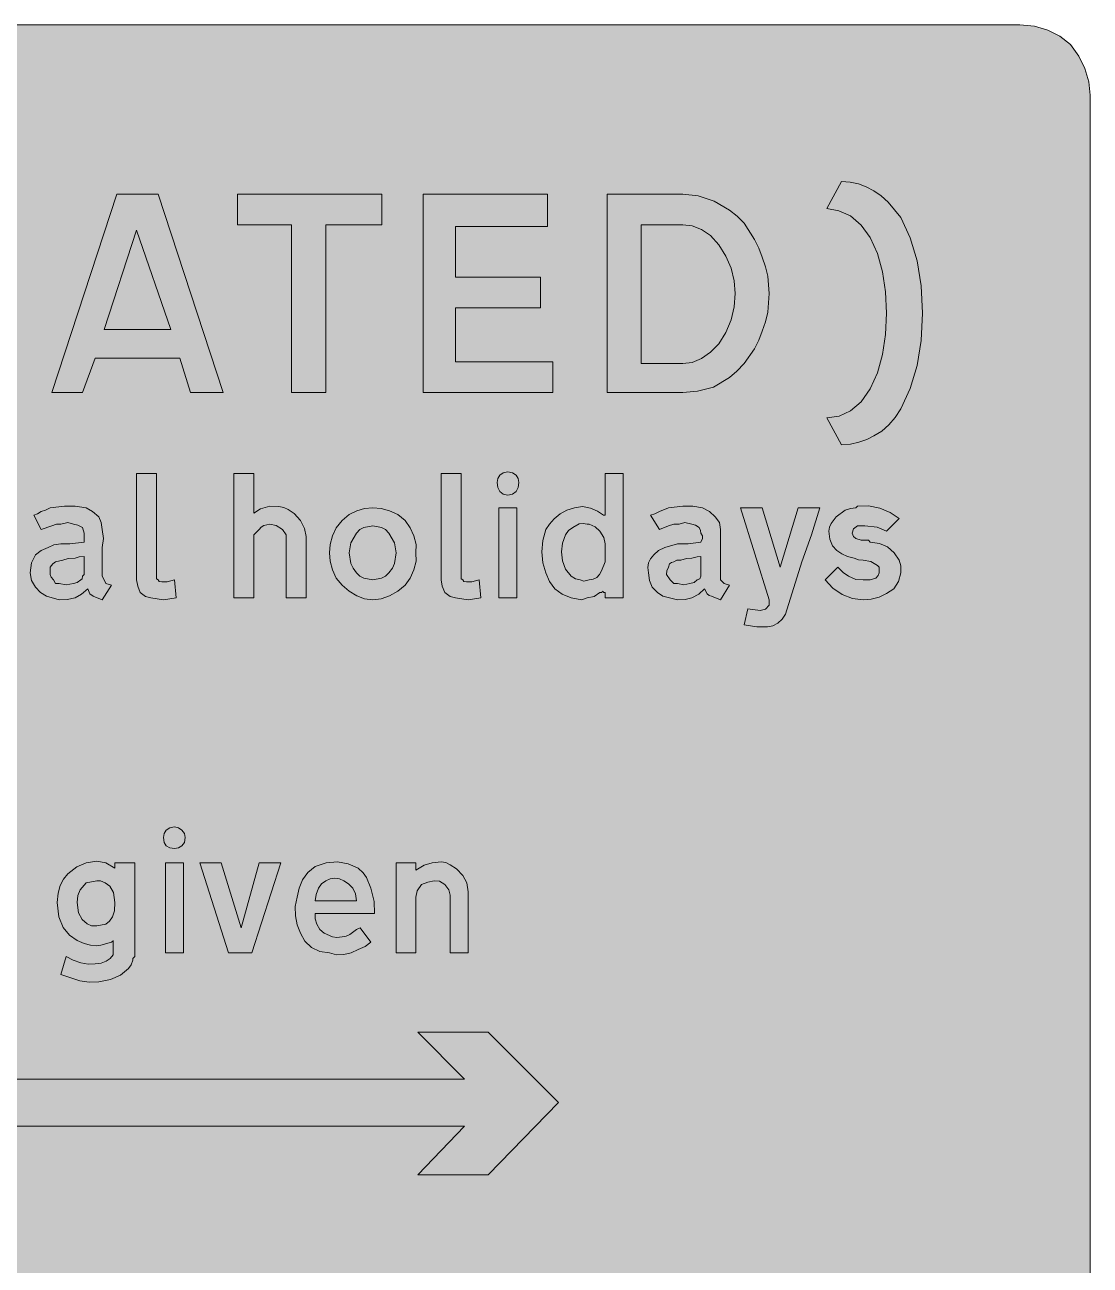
# Model space of a CAD drawing. Header units: metres. Extents: x 10 to 559, y 12 to 260.
# Drawn here: x 453.1 to 559.4, y 136.2 to 260.1 of the extents above; entities that cross this region are included whole.
import ezdxf

# ---------------------------------------------------------------- set-up
doc = ezdxf.new("R2010")
doc.units = ezdxf.units.M
doc.layers.add('FILL_BLUE_0000FF', color=7, linetype='Continuous', true_color=0x0000ff)
doc.layers.add('FILL_WHITE_FFFFFF', color=7, linetype='Continuous', true_color=0xffffff)

msp = doc.modelspace()

# ---------------------------------------------------------------- hatches: boundary and pattern name
at = {"layer": 'FILL_BLUE_0000FF', "true_color": 0x0000ff}
h = msp.add_hatch(color=7, dxfattribs=at)
h.dxf.hatch_style = 1
h.paths.add_polyline_path([(553.87, 259.97), (555.21, 259.58), (556.42, 258.96), (557.46, 258.12), (558.3, 256.98), (558.92, 255.74), (559.31, 254.42), (559.44, 253.08), (559.44, 19.26), (559.4, 17.91), (559.08, 16.56), (558.41, 15.32), (557.46, 14.22), (556.32, 13.28), (555.08, 12.6), (553.76, 12.2), (552.42, 12.06), (17.46, 12.06), (16.12, 12.19), (14.81, 12.6), (13.56, 13.28), (12.42, 14.22), (11.48, 15.36), (10.8, 16.61), (10.4, 17.92), (10.26, 19.26), (10.26, 253.08), (10.4, 254.34), (10.8, 255.6), (11.48, 256.93), (12.42, 258.12), (13.52, 259.04), (14.12, 259.36), (14.76, 259.56), (16.11, 259.97), (17.46, 260.1), (552.42, 260.1), (553.87, 259.97)])
at = {"layer": 'FILL_WHITE_FFFFFF', "true_color": 0xffffff}
h = msp.add_hatch(color=7, dxfattribs=at)
h.dxf.hatch_style = 1
h.paths.add_polyline_path([(539, 233.42), (538.69, 235.42), (538.19, 237.25), (537.48, 238.86), (536.56, 240.08), (535.5, 241.02), (534.33, 241.52), (533.16, 241.74), (534.6, 244.44), (535.46, 244.38), (536.29, 244.21), (537.08, 243.92), (537.84, 243.52), (538.57, 243.01), (539.26, 242.39), (540.54, 240.84), (541.48, 238.82), (542.16, 236.54), (542.56, 234.03), (542.7, 231.3), (542.56, 228.57), (542.16, 226.06), (541.48, 223.78), (540.54, 221.76), (539.97, 220.88), (539.32, 220.14), (538.62, 219.53), (537.84, 219.06), (537.13, 218.69), (536.35, 218.41), (535.51, 218.22), (534.6, 218.16), (533.16, 220.86), (534.37, 221.03), (535.52, 221.56), (536.58, 222.45), (537.48, 223.74), (538.19, 225.35), (538.69, 227.18), (539, 229.18), (539.1, 231.3), (539, 233.42)])
h = msp.add_hatch(color=7, dxfattribs=at)
h.dxf.hatch_style = 1
h.paths.add_polyline_path([(472.86, 223.38), (469.62, 223.38), (468.54, 226.8), (460.08, 226.8), (458.82, 223.38), (455.76, 223.38), (462.24, 243.18), (466.38, 243.18), (472.86, 223.38)])
h.paths.add_polyline_path([(460.98, 229.68), (467.64, 229.68), (464.22, 239.58), (460.98, 229.68)], flags=16)
h = msp.add_hatch(color=7, dxfattribs=at)
h.dxf.hatch_style = 1
h.paths.add_polyline_path([(488.7, 240.12), (483.12, 240.12), (483.12, 223.38), (479.7, 223.38), (479.7, 240.12), (474.3, 240.12), (474.3, 243.18), (488.7, 243.18), (488.7, 240.12)])
h = msp.add_hatch(color=7, dxfattribs=at)
h.dxf.hatch_style = 1
h.paths.add_polyline_path([(492.84, 243.18), (505.26, 243.18), (505.26, 239.94), (496.08, 239.94), (496.08, 234.9), (504.54, 234.9), (504.54, 231.84), (496.08, 231.84), (496.08, 226.44), (505.8, 226.44), (505.8, 223.38), (492.84, 223.38), (492.84, 243.18)])
h = msp.add_hatch(color=7, dxfattribs=at)
h.dxf.hatch_style = 1
h.paths.add_polyline_path([(521.89, 242.48), (523.44, 241.59), (524.18, 240.99), (524.88, 240.3), (525.92, 238.66), (526.35, 237.79), (526.68, 236.88), (527.02, 235.94), (527.24, 235.01), (527.4, 233.28), (527.24, 231.39), (527.02, 230.45), (526.68, 229.5), (526.35, 228.59), (525.92, 227.75), (524.88, 226.26), (524.17, 225.51), (523.42, 224.89), (521.82, 223.92), (520.22, 223.52), (518.76, 223.38), (511.2, 223.38), (511.2, 243.18), (518.76, 243.18), (520.3, 243.01), (521.89, 242.48)])
h.paths.add_polyline_path([(514.62, 226.26), (518.76, 226.26), (519.7, 226.39), (520.63, 226.78), (521.52, 227.4), (522.36, 228.24), (523.07, 229.38), (523.58, 230.63), (523.88, 231.94), (523.98, 233.28), (523.88, 234.52), (523.58, 235.78), (523.07, 237), (522.36, 238.14), (521.52, 239.06), (520.63, 239.67), (519.7, 240.01), (518.76, 240.12), (514.62, 240.12), (514.62, 226.26)], flags=16)
h = msp.add_hatch(color=7, dxfattribs=at)
h.dxf.hatch_style = 1
h.paths.add_polyline_path([(464.22, 215.28), (466.2, 215.28), (466.2, 205.02), (466.22, 204.77), (466.38, 204.66), (466.49, 204.5), (466.74, 204.48), (467.28, 204.48), (468, 204.66), (468.18, 202.86), (466.92, 202.68), (465.66, 202.86), (465.12, 203), (464.58, 203.4), (464.33, 204.03), (464.22, 204.66), (464.22, 215.28)])
h = msp.add_hatch(color=7, dxfattribs=at)
h.dxf.hatch_style = 1
h.paths.add_polyline_path([(479.16, 209.16), (478.8, 209.7), (478.17, 210.11), (477.54, 210.24), (476.93, 210.11), (476.65, 209.94), (476.46, 209.7), (475.92, 209.16), (475.92, 208.44), (475.92, 202.86), (473.94, 202.86), (473.94, 215.28), (475.92, 215.28), (475.92, 211.32), (476.59, 211.75), (477.54, 212.04), (478.44, 212), (478.91, 211.89), (479.34, 211.68), (479.97, 211.28), (480.6, 210.6), (481, 209.79), (481.14, 208.98), (481.14, 202.86), (479.16, 202.86), (479.16, 208.44), (479.16, 209.16)])
h = msp.add_hatch(color=7, dxfattribs=at)
h.dxf.hatch_style = 1
h.paths.add_polyline_path([(494.64, 215.28), (496.62, 215.28), (496.62, 205.02), (496.64, 204.77), (496.8, 204.66), (496.91, 204.5), (497.16, 204.48), (497.7, 204.48), (498.42, 204.66), (498.6, 202.86), (497.34, 202.68), (496.08, 202.86), (495.54, 203), (495, 203.4), (494.75, 204.03), (494.64, 204.66), (494.64, 215.28)])
h = msp.add_hatch(color=7, dxfattribs=at)
h.dxf.hatch_style = 1
h.paths.add_polyline_path([(502.31, 213.88), (502.11, 213.48), (501.77, 213.22), (501.3, 213.12), (500.83, 213.22), (500.49, 213.48), (500.29, 213.88), (500.22, 214.38), (500.29, 214.78), (500.49, 215.12), (500.83, 215.37), (501.3, 215.46), (501.77, 215.37), (502.11, 215.12), (502.31, 214.78), (502.38, 214.38), (502.31, 213.88)])
h = msp.add_hatch(color=7, dxfattribs=at)
h.dxf.hatch_style = 1
h.paths.add_polyline_path([(509.22, 202.86), (508.68, 202.68), (507.6, 202.86), (506.73, 203.23), (506, 203.78), (505.45, 204.51), (505.08, 205.38), (504.78, 206.38), (504.68, 207.47), (504.78, 208.59), (505.08, 209.7), (505.44, 210.24), (505.91, 210.77), (506.5, 211.25), (507.19, 211.63), (507.96, 211.86), (508.76, 211.98), (509.54, 211.84), (510.24, 211.53), (510.84, 211.14), (511.02, 211.14), (511.02, 215.28), (512.82, 215.28), (512.82, 202.86), (511.02, 202.86), (511.02, 203.4), (510.84, 203.4), (510.82, 203.54), (510.66, 203.4), (510.48, 203.4), (509.92, 203), (509.22, 202.86)])
h.paths.add_polyline_path([(510.17, 204.91), (510.46, 205.19), (510.66, 205.56), (511.02, 206.46), (511.02, 208.26), (510.89, 208.89), (510.48, 209.52), (510.01, 209.95), (509.4, 210.24), (509.22, 210.24), (508.82, 210.31), (508.43, 210.26), (507.78, 209.88), (507.35, 209.59), (507.06, 209.16), (506.76, 208.32), (506.66, 207.45), (506.76, 206.58), (507.06, 205.74), (507.6, 205.02), (508.05, 204.77), (508.5, 204.66), (508.88, 204.53), (509.4, 204.66), (509.8, 204.72), (510.17, 204.91)], flags=16)
h = msp.add_hatch(color=7, dxfattribs=at)
h.dxf.hatch_style = 1
h.paths.add_polyline_path([(459.56, 203.27), (459.36, 203.76), (458.73, 203.24), (458.1, 202.86), (457.29, 202.7), (456.48, 202.68), (455.22, 203.04), (454.61, 203.42), (454.14, 203.94), (453.73, 204.59), (453.6, 205.38), (453.73, 206.35), (454.14, 207.18), (454.7, 207.61), (455.4, 207.9), (455.96, 208.15), (456.66, 208.26), (457.56, 208.26), (459, 208.44), (459, 208.8), (459, 209.34), (458.82, 209.88), (458.37, 210.13), (457.92, 210.24), (457.36, 210.38), (456.66, 210.24), (456.21, 210.22), (455.76, 210.06), (454.68, 209.7), (453.96, 211.14), (454.32, 211.25), (454.68, 211.5), (455.13, 211.61), (455.58, 211.86), (457.02, 212.04), (458.1, 212.02), (459.18, 211.86), (459.81, 211.48), (460.44, 210.96), (460.69, 210.4), (460.8, 209.7), (460.93, 208.8), (460.8, 207.9), (460.8, 205.02), (460.98, 204.66), (461.16, 204.3), (461.7, 204.12), (460.8, 202.68), (459.9, 203.04), (459.56, 203.27)])
h.paths.add_polyline_path([(457.92, 204.3), (458.28, 204.41), (458.64, 204.66), (458.8, 204.77), (458.82, 205.02), (458.98, 205.2), (459, 205.38), (459, 207), (458.48, 206.98), (458.1, 206.82), (457.4, 206.8), (456.84, 206.64), (456.12, 206.46), (455.85, 206.26), (455.58, 205.92), (455.58, 205.2), (455.69, 204.93), (455.94, 204.66), (456.12, 204.3), (456.48, 204.3), (457.2, 204.17), (457.92, 204.3)], flags=16)
h = msp.add_hatch(color=7, dxfattribs=at)
h.dxf.hatch_style = 1
h.paths.add_polyline_path([(483.77, 209.05), (484.16, 209.87), (484.74, 210.6), (485.45, 211.18), (486.2, 211.57), (486.99, 211.79), (487.8, 211.86), (488.64, 211.79), (489.49, 211.57), (490.31, 211.18), (491.04, 210.6), (491.54, 209.87), (491.92, 209.05), (492.13, 208.2), (492.12, 207.36), (492.13, 206.52), (491.92, 205.67), (491.54, 204.85), (491.04, 204.12), (490.31, 203.52), (489.49, 203.06), (488.64, 202.78), (487.8, 202.68), (486.99, 202.78), (486.2, 203.06), (485.45, 203.52), (484.74, 204.12), (484.16, 204.85), (483.77, 205.67), (483.55, 206.52), (483.48, 207.36), (483.55, 208.2), (483.77, 209.05)])
h.paths.add_polyline_path([(486.51, 209.68), (486.18, 209.34), (485.62, 208.35), (485.46, 207.36), (485.62, 206.3), (485.84, 205.82), (486.18, 205.38), (486.51, 205.04), (486.92, 204.82), (487.8, 204.66), (488.68, 204.82), (489.09, 205.04), (489.42, 205.38), (489.76, 205.82), (489.98, 206.3), (490.14, 207.36), (489.98, 208.35), (489.42, 209.34), (489.09, 209.68), (488.68, 209.9), (487.8, 210.06), (486.92, 209.9), (486.51, 209.68)], flags=16)
h = msp.add_hatch(color=7, dxfattribs=at)
h.dxf.hatch_style = 1
h.paths.add_polyline_path([(502.2, 211.86), (502.2, 202.86), (500.4, 202.86), (500.4, 211.86), (502.2, 211.86)])
h = msp.add_hatch(color=7, dxfattribs=at)
h.dxf.hatch_style = 1
h.paths.add_polyline_path([(521.4, 203.1), (521.21, 203.27), (520.92, 203.76), (520.36, 203.24), (519.66, 202.86), (519.01, 202.7), (518.22, 202.68), (516.78, 203.04), (516.24, 203.42), (515.7, 203.94), (515.45, 204.59), (515.34, 205.38), (515.27, 205.89), (515.34, 206.35), (515.54, 206.77), (515.88, 207.18), (516.35, 207.61), (516.96, 207.9), (518.22, 208.26), (519.3, 208.26), (520.56, 208.44), (520.74, 208.8), (520.72, 209.07), (520.56, 209.34), (520.54, 209.61), (520.38, 209.88), (520.02, 210.13), (519.66, 210.24), (518.96, 210.38), (518.4, 210.24), (517.86, 210.22), (517.32, 210.06), (516.42, 209.7), (515.52, 211.14), (515.97, 211.25), (516.42, 211.5), (517.32, 211.86), (518.76, 212.04), (519.75, 212.02), (520.74, 211.86), (521.44, 211.48), (522, 210.96), (522.41, 210.4), (522.54, 209.7), (522.54, 207.9), (522.54, 205.02), (522.54, 204.66), (522.9, 204.3), (523.44, 204.12), (522.54, 202.68), (521.64, 203.04), (521.4, 203.1)])
h.paths.add_polyline_path([(519.48, 204.3), (519.91, 204.41), (520.2, 204.66), (520.45, 204.77), (520.56, 205.02), (520.56, 205.38), (520.56, 207), (520.18, 206.98), (519.66, 206.82), (519.12, 206.8), (518.58, 206.64), (518.15, 206.62), (517.86, 206.46), (517.62, 206.4), (517.45, 206.26), (517.32, 205.92), (517.16, 205.56), (517.14, 205.2), (517.5, 204.66), (517.86, 204.3), (518.22, 204.3), (518.85, 204.17), (519.48, 204.3)], flags=16)
h = msp.add_hatch(color=7, dxfattribs=at)
h.dxf.hatch_style = 1
h.paths.add_polyline_path([(527.4, 202.68), (524.52, 211.86), (526.68, 211.86), (528.48, 205.92), (530.28, 211.86), (532.44, 211.86), (531.61, 209.16), (530.64, 206.46), (529.02, 201.24), (528.69, 200.74), (528.26, 200.34), (527.75, 200.08), (527.22, 199.98), (526.14, 199.98), (524.88, 200.16), (525.24, 201.78), (526.5, 201.6), (527.02, 201.74), (527.4, 202.14), (527.4, 202.68)])
h = msp.add_hatch(color=7, dxfattribs=at)
h.dxf.hatch_style = 1
h.paths.add_polyline_path([(536.56, 208.64), (536.94, 208.62), (537.3, 208.62), (537.48, 208.44), (538.39, 208.31), (539.19, 207.95), (539.86, 207.38), (540.36, 206.64), (540.52, 206.08), (540.54, 205.38), (540.31, 204.5), (539.82, 203.76), (539.11, 203.29), (538.36, 202.95), (537.57, 202.75), (536.76, 202.68), (535.69, 202.81), (534.67, 203.2), (533.75, 203.82), (532.98, 204.66), (534.24, 205.92), (534.78, 205.4), (535.32, 205.02), (536.04, 204.71), (536.76, 204.66), (537.48, 204.66), (538.02, 204.84), (538.27, 205.11), (538.38, 205.38), (538.38, 205.92), (538.2, 206.1), (537.55, 206.51), (536.76, 206.64), (536.31, 206.66), (535.86, 206.82), (535.22, 206.99), (534.65, 207.25), (534.14, 207.6), (533.7, 208.08), (533.45, 208.73), (533.34, 209.52), (533.4, 209.92), (533.57, 210.31), (534.06, 210.96), (534.98, 211.61), (535.5, 211.8), (536.04, 211.86), (536.22, 212.04), (537.32, 212.05), (538.42, 211.82), (539.46, 211.38), (540.36, 210.78), (539.1, 209.52), (538.16, 209.93), (536.94, 210.06), (536.22, 210.06), (535.81, 209.77), (535.68, 209.34), (535.79, 209), (536.04, 208.8), (536.56, 208.64)])
h = msp.add_hatch(color=7, dxfattribs=at)
h.dxf.hatch_style = 1
h.paths.add_polyline_path([(468.99, 178.45), (468.74, 178.11), (468.4, 177.91), (468, 177.84), (467.53, 177.91), (467.19, 178.11), (466.99, 178.45), (466.92, 178.92), (466.99, 179.32), (467.19, 179.66), (467.53, 179.91), (468, 180), (468.4, 179.91), (468.74, 179.66), (468.99, 179.32), (469.08, 178.92), (468.99, 178.45)])
h = msp.add_hatch(color=7, dxfattribs=at)
h.dxf.hatch_style = 1
h.paths.add_polyline_path([(458.28, 168.66), (457.52, 169.17), (456.89, 169.94), (456.46, 171.01), (456.3, 172.44), (456.38, 173.37), (456.6, 174.15), (456.93, 174.78), (457.34, 175.3), (458.27, 176.01), (459.18, 176.4), (460.26, 176.58), (461.16, 176.4), (462.06, 175.86), (462.06, 176.4), (464.04, 176.4), (464.04, 167.04), (463.86, 166.86), (463.86, 166.68), (463.68, 166.23), (463.4, 165.84), (462.62, 165.2), (461.61, 164.76), (460.44, 164.52), (459.49, 164.48), (458.55, 164.61), (456.66, 165.24), (457.2, 167.04), (457.9, 166.67), (458.64, 166.41), (459.38, 166.28), (460.08, 166.32), (460.69, 166.38), (461.18, 166.57), (461.57, 166.85), (461.88, 167.22), (461.88, 167.33), (461.88, 167.4), (461.88, 167.58), (461.88, 168.48), (461.88, 168.59), (461.88, 168.66), (461.86, 168.57), (461.7, 168.48), (460.64, 168.17), (460.26, 168.12), (459.61, 168.19), (458.97, 168.35), (458.28, 168.66)])
h.paths.add_polyline_path([(458.59, 173.7), (458.37, 173.15), (458.28, 172.44), (458.43, 171.42), (458.8, 170.73), (459.27, 170.31), (459.72, 170.1), (460.26, 170.1), (461.16, 170.28), (461.53, 170.59), (461.81, 171.02), (462, 171.62), (462.06, 172.44), (461.91, 173.44), (461.54, 174.06), (461.07, 174.41), (460.62, 174.6), (460.26, 174.6), (459.18, 174.42), (458.59, 173.7)], flags=16)
h = msp.add_hatch(color=7, dxfattribs=at)
h.dxf.hatch_style = 1
h.paths.add_polyline_path([(468.9, 176.4), (468.9, 167.4), (467.1, 167.4), (467.1, 176.4), (468.9, 176.4)])
h = msp.add_hatch(color=7, dxfattribs=at)
h.dxf.hatch_style = 1
h.paths.add_polyline_path([(478.62, 176.4), (475.74, 167.4), (473.4, 167.4), (470.52, 176.4), (472.68, 176.4), (474.66, 169.92), (476.46, 176.4), (478.62, 176.4)])
h = msp.add_hatch(color=7, dxfattribs=at)
h.dxf.hatch_style = 1
h.paths.add_polyline_path([(481.68, 167.94), (481.01, 168.59), (480.6, 169.38), (480.27, 170.22), (480.08, 171.11), (480.07, 172.04), (480.24, 172.98), (480.45, 173.89), (480.8, 174.71), (481.33, 175.44), (482.04, 176.04), (483.15, 176.42), (484.27, 176.49), (485.36, 176.29), (486.36, 175.86), (486.84, 175.42), (487.19, 174.94), (487.62, 173.88), (487.94, 172.55), (487.98, 171.36), (482.04, 171.36), (482.06, 170.82), (482.22, 170.28), (482.51, 169.76), (482.94, 169.38), (483.77, 169), (484.23, 168.95), (484.74, 169.02), (485.14, 169.08), (485.53, 169.25), (486.18, 169.74), (486.54, 169.92), (487.62, 168.48), (487.06, 168.05), (486.36, 167.76), (485.66, 167.43), (484.92, 167.24), (484.18, 167.23), (483.48, 167.4), (482.51, 167.54), (481.68, 167.94)])
h.paths.add_polyline_path([(486.07, 173.32), (485.82, 173.88), (485.37, 174.31), (484.92, 174.6), (484.49, 174.8), (484.02, 174.87), (483.55, 174.8), (483.12, 174.6), (482.69, 174.31), (482.4, 173.88), (482.15, 173.25), (482.04, 172.62), (486.18, 172.62), (486.07, 173.32)], flags=16)
h = msp.add_hatch(color=7, dxfattribs=at)
h.dxf.hatch_style = 1
h.paths.add_polyline_path([(493.29, 174.49), (492.66, 174.24), (492.25, 173.61), (492.12, 172.98), (492.12, 167.4), (490.14, 167.4), (490.14, 176.4), (492.12, 176.4), (492.12, 175.68), (492.93, 176.18), (493.74, 176.4), (494.64, 176.51), (495.11, 176.43), (495.54, 176.22), (496.17, 175.82), (496.8, 175.14), (497.2, 174.4), (497.34, 173.52), (497.34, 167.4), (495.54, 167.4), (495.54, 173.16), (495.4, 173.7), (495, 174.24), (494.46, 174.56), (493.92, 174.6), (493.29, 174.49)])
h = msp.add_hatch(color=7, dxfattribs=at)
h.dxf.hatch_style = 1
h.paths.add_polyline_path([(492.3, 159.48), (499.32, 159.48), (506.34, 152.46), (499.32, 145.26), (492.3, 145.26), (496.98, 150.12), (63.54, 150.12), (63.54, 154.8), (496.98, 154.8), (492.3, 159.48)])

# ---------------------------------------------------------------- linework, layer by layer
at = {"layer": 'FILL_BLUE_0000FF', "lineweight": 0, "true_color": 0x0000ff}
msp.add_lwpolyline([(17.46, 260.1), (552.42, 260.1), (553.87, 259.97), (555.21, 259.58), (556.42, 258.96), (557.46, 258.12), (558.3, 256.98), (558.92, 255.74), (559.31, 254.42), (559.44, 253.08), (559.44, 19.26), (559.4, 17.91), (559.08, 16.56), (558.41, 15.32), (557.46, 14.22), (556.32, 13.28), (555.08, 12.6), (553.76, 12.2), (552.42, 12.06), (17.46, 12.06)], dxfattribs=at)
at = {"layer": 'FILL_WHITE_FFFFFF', "lineweight": 0, "true_color": 0xffffff}
for points in [[(539, 233.42), (538.69, 235.42), (538.19, 237.25), (537.48, 238.86), (536.56, 240.08), (535.5, 241.02), (534.33, 241.52), (533.16, 241.74), (534.6, 244.44), (535.46, 244.38), (536.29, 244.21), (537.08, 243.92), (537.84, 243.52), (538.57, 243.01), (539.26, 242.39), (540.54, 240.84), (541.48, 238.82), (542.16, 236.54), (542.56, 234.03), (542.7, 231.3), (542.56, 228.57), (542.16, 226.06), (541.48, 223.78), (540.54, 221.76), (539.97, 220.88), (539.32, 220.14), (538.62, 219.53), (537.84, 219.06), (537.13, 218.69), (536.35, 218.41), (535.51, 218.22), (534.6, 218.16), (533.16, 220.86), (534.37, 221.03), (535.52, 221.56), (536.58, 222.45), (537.48, 223.74), (538.19, 225.35), (538.69, 227.18), (539, 229.18), (539.1, 231.3)], [(472.86, 223.38), (469.62, 223.38), (468.54, 226.8), (460.08, 226.8), (458.82, 223.38), (455.76, 223.38), (462.24, 243.18), (466.38, 243.18)], [(488.7, 240.12), (483.12, 240.12), (483.12, 223.38), (479.7, 223.38), (479.7, 240.12), (474.3, 240.12), (474.3, 243.18), (488.7, 243.18)], [(492.84, 243.18), (505.26, 243.18), (505.26, 239.94), (496.08, 239.94), (496.08, 234.9), (504.54, 234.9), (504.54, 231.84), (496.08, 231.84), (496.08, 226.44), (505.8, 226.44), (505.8, 223.38), (492.84, 223.38)], [(521.89, 242.48), (523.44, 241.59), (524.18, 240.99), (524.88, 240.3), (525.92, 238.66), (526.35, 237.79), (526.68, 236.88), (527.02, 235.94), (527.24, 235.01), (527.4, 233.28), (527.24, 231.39), (527.02, 230.45), (526.68, 229.5), (526.35, 228.59), (525.92, 227.75), (524.88, 226.26), (524.17, 225.51), (523.42, 224.89), (521.82, 223.92), (520.22, 223.52), (518.76, 223.38), (511.2, 223.38), (511.2, 243.18), (518.76, 243.18), (520.3, 243.01)], [(460.98, 229.68), (467.64, 229.68), (464.22, 239.58)], [(514.62, 226.26), (518.76, 226.26), (519.7, 226.39), (520.63, 226.78), (521.52, 227.4), (522.36, 228.24), (523.07, 229.38), (523.58, 230.63), (523.88, 231.94), (523.98, 233.28), (523.88, 234.52), (523.58, 235.78), (523.07, 237), (522.36, 238.14), (521.52, 239.06), (520.63, 239.67), (519.7, 240.01), (518.76, 240.12), (514.62, 240.12)], [(464.22, 215.28), (466.2, 215.28), (466.2, 205.02), (466.22, 204.77), (466.38, 204.66), (466.49, 204.5), (466.74, 204.48), (467.28, 204.48), (468, 204.66), (468.18, 202.86), (466.92, 202.68), (465.66, 202.86), (465.12, 203), (464.58, 203.4), (464.33, 204.03), (464.22, 204.66)], [(479.16, 209.16), (478.8, 209.7), (478.17, 210.11), (477.54, 210.24), (476.93, 210.11), (476.65, 209.94), (476.46, 209.7), (475.92, 209.16), (475.92, 208.44), (475.92, 202.86), (473.94, 202.86), (473.94, 215.28), (475.92, 215.28), (475.92, 211.32), (476.59, 211.75), (477.54, 212.04), (478.44, 212), (478.91, 211.89), (479.34, 211.68), (479.97, 211.28), (480.6, 210.6), (481, 209.79), (481.14, 208.98), (481.14, 202.86), (479.16, 202.86), (479.16, 208.44)], [(494.64, 215.28), (496.62, 215.28), (496.62, 205.02), (496.64, 204.77), (496.8, 204.66), (496.91, 204.5), (497.16, 204.48), (497.7, 204.48), (498.42, 204.66), (498.6, 202.86), (497.34, 202.68), (496.08, 202.86), (495.54, 203), (495, 203.4), (494.75, 204.03), (494.64, 204.66)], [(502.31, 213.88), (502.11, 213.48), (501.77, 213.22), (501.3, 213.12), (500.83, 213.22), (500.49, 213.48), (500.29, 213.88), (500.22, 214.38), (500.29, 214.78), (500.49, 215.12), (500.83, 215.37), (501.3, 215.46), (501.77, 215.37), (502.11, 215.12), (502.31, 214.78), (502.38, 214.38)], [(509.22, 202.86), (508.68, 202.68), (507.6, 202.86), (506.73, 203.23), (506, 203.78), (505.45, 204.51), (505.08, 205.38), (504.78, 206.38), (504.68, 207.47), (504.78, 208.59), (505.08, 209.7), (505.44, 210.24), (505.91, 210.77), (506.5, 211.25), (507.19, 211.63), (507.96, 211.86), (508.76, 211.98), (509.54, 211.84), (510.24, 211.53), (510.84, 211.14), (511.02, 211.14), (511.02, 215.28), (512.82, 215.28), (512.82, 202.86), (511.02, 202.86), (511.02, 203.4), (510.84, 203.4), (510.82, 203.54), (510.66, 203.4), (510.48, 203.4), (509.92, 203)], [(459.56, 203.27), (459.36, 203.76), (458.73, 203.24), (458.1, 202.86), (457.29, 202.7), (456.48, 202.68), (455.22, 203.04), (454.61, 203.42), (454.14, 203.94), (453.73, 204.59), (453.6, 205.38), (453.73, 206.35), (454.14, 207.18), (454.7, 207.61), (455.4, 207.9), (455.96, 208.15), (456.66, 208.26), (457.56, 208.26), (459, 208.44), (459, 208.8), (459, 209.34), (458.82, 209.88), (458.37, 210.13), (457.92, 210.24), (457.36, 210.38), (456.66, 210.24), (456.21, 210.22), (455.76, 210.06), (454.68, 209.7), (453.96, 211.14), (454.32, 211.25), (454.68, 211.5), (455.13, 211.61), (455.58, 211.86), (457.02, 212.04), (458.1, 212.02), (459.18, 211.86), (459.81, 211.48), (460.44, 210.96), (460.69, 210.4), (460.8, 209.7), (460.93, 208.8), (460.8, 207.9), (460.8, 205.02), (460.98, 204.66), (461.16, 204.3), (461.7, 204.12), (460.8, 202.68), (459.9, 203.04)], [(483.77, 209.05), (484.16, 209.87), (484.74, 210.6), (485.45, 211.18), (486.2, 211.57), (486.99, 211.79), (487.8, 211.86), (488.64, 211.79), (489.49, 211.57), (490.31, 211.18), (491.04, 210.6), (491.54, 209.87), (491.92, 209.05), (492.13, 208.2), (492.12, 207.36), (492.13, 206.52), (491.92, 205.67), (491.54, 204.85), (491.04, 204.12), (490.31, 203.52), (489.49, 203.06), (488.64, 202.78), (487.8, 202.68), (486.99, 202.78), (486.2, 203.06), (485.45, 203.52), (484.74, 204.12), (484.16, 204.85), (483.77, 205.67), (483.55, 206.52), (483.48, 207.36), (483.55, 208.2)], [(502.2, 211.86), (502.2, 202.86), (500.4, 202.86), (500.4, 211.86)], [(521.4, 203.1), (521.21, 203.27), (520.92, 203.76), (520.36, 203.24), (519.66, 202.86), (519.01, 202.7), (518.22, 202.68), (516.78, 203.04), (516.24, 203.42), (515.7, 203.94), (515.45, 204.59), (515.34, 205.38), (515.27, 205.89), (515.34, 206.35), (515.54, 206.77), (515.88, 207.18), (516.35, 207.61), (516.96, 207.9), (518.22, 208.26), (519.3, 208.26), (520.56, 208.44), (520.74, 208.8), (520.72, 209.07), (520.56, 209.34), (520.54, 209.61), (520.38, 209.88), (520.02, 210.13), (519.66, 210.24), (518.96, 210.38), (518.4, 210.24), (517.86, 210.22), (517.32, 210.06), (516.42, 209.7), (515.52, 211.14), (515.97, 211.25), (516.42, 211.5), (517.32, 211.86), (518.76, 212.04), (519.75, 212.02), (520.74, 211.86), (521.44, 211.48), (522, 210.96), (522.41, 210.4), (522.54, 209.7), (522.54, 207.9), (522.54, 205.02), (522.54, 204.66), (522.9, 204.3), (523.44, 204.12), (522.54, 202.68), (521.64, 203.04)], [(527.4, 202.68), (524.52, 211.86), (526.68, 211.86), (528.48, 205.92), (530.28, 211.86), (532.44, 211.86), (531.61, 209.16), (530.64, 206.46), (529.02, 201.24), (528.69, 200.74), (528.26, 200.34), (527.75, 200.08), (527.22, 199.98), (526.14, 199.98), (524.88, 200.16), (525.24, 201.78), (526.5, 201.6), (527.02, 201.74), (527.4, 202.14)], [(536.56, 208.64), (536.94, 208.62), (537.3, 208.62), (537.48, 208.44), (538.39, 208.31), (539.19, 207.95), (539.86, 207.38), (540.36, 206.64), (540.52, 206.08), (540.54, 205.38), (540.31, 204.5), (539.82, 203.76), (539.11, 203.29), (538.36, 202.95), (537.57, 202.75), (536.76, 202.68), (535.69, 202.81), (534.67, 203.2), (533.75, 203.82), (532.98, 204.66), (534.24, 205.92), (534.78, 205.4), (535.32, 205.02), (536.04, 204.71), (536.76, 204.66), (537.48, 204.66), (538.02, 204.84), (538.27, 205.11), (538.38, 205.38), (538.38, 205.92), (538.2, 206.1), (537.55, 206.51), (536.76, 206.64), (536.31, 206.66), (535.86, 206.82), (535.22, 206.99), (534.65, 207.25), (534.14, 207.6), (533.7, 208.08), (533.45, 208.73), (533.34, 209.52), (533.4, 209.92), (533.57, 210.31), (534.06, 210.96), (534.98, 211.61), (535.5, 211.8), (536.04, 211.86), (536.22, 212.04), (537.32, 212.05), (538.42, 211.82), (539.46, 211.38), (540.36, 210.78), (539.1, 209.52), (538.16, 209.93), (536.94, 210.06), (536.22, 210.06), (535.81, 209.77), (535.68, 209.34), (535.79, 209), (536.04, 208.8)], [(486.51, 209.68), (486.18, 209.34), (485.62, 208.35), (485.46, 207.36), (485.62, 206.3), (485.84, 205.82), (486.18, 205.38), (486.51, 205.04), (486.92, 204.82), (487.8, 204.66), (488.68, 204.82), (489.09, 205.04), (489.42, 205.38), (489.76, 205.82), (489.98, 206.3), (490.14, 207.36), (489.98, 208.35), (489.42, 209.34), (489.09, 209.68), (488.68, 209.9), (487.8, 210.06), (486.92, 209.9)], [(510.17, 204.91), (510.46, 205.19), (510.66, 205.56), (511.02, 206.46), (511.02, 208.26), (510.89, 208.89), (510.48, 209.52), (510.01, 209.95), (509.4, 210.24), (509.22, 210.24), (508.82, 210.31), (508.43, 210.26), (507.78, 209.88), (507.35, 209.59), (507.06, 209.16), (506.76, 208.32), (506.66, 207.45), (506.76, 206.58), (507.06, 205.74), (507.6, 205.02), (508.05, 204.77), (508.5, 204.66), (508.88, 204.53), (509.4, 204.66), (509.8, 204.72)], [(457.92, 204.3), (458.28, 204.41), (458.64, 204.66), (458.8, 204.77), (458.82, 205.02), (458.98, 205.2), (459, 205.38), (459, 207), (458.48, 206.98), (458.1, 206.82), (457.4, 206.8), (456.84, 206.64), (456.12, 206.46), (455.85, 206.26), (455.58, 205.92), (455.58, 205.2), (455.69, 204.93), (455.94, 204.66), (456.12, 204.3), (456.48, 204.3), (457.2, 204.17)], [(519.48, 204.3), (519.91, 204.41), (520.2, 204.66), (520.45, 204.77), (520.56, 205.02), (520.56, 205.38), (520.56, 207), (520.18, 206.98), (519.66, 206.82), (519.12, 206.8), (518.58, 206.64), (518.15, 206.62), (517.86, 206.46), (517.62, 206.4), (517.45, 206.26), (517.32, 205.92), (517.16, 205.56), (517.14, 205.2), (517.5, 204.66), (517.86, 204.3), (518.22, 204.3), (518.85, 204.17)], [(468.99, 178.45), (468.74, 178.11), (468.4, 177.91), (468, 177.84), (467.53, 177.91), (467.19, 178.11), (466.99, 178.45), (466.92, 178.92), (466.99, 179.32), (467.19, 179.66), (467.53, 179.91), (468, 180), (468.4, 179.91), (468.74, 179.66), (468.99, 179.32), (469.08, 178.92)], [(458.28, 168.66), (457.52, 169.17), (456.89, 169.94), (456.46, 171.01), (456.3, 172.44), (456.38, 173.37), (456.6, 174.15), (456.93, 174.78), (457.34, 175.3), (458.27, 176.01), (459.18, 176.4), (460.26, 176.58), (461.16, 176.4), (462.06, 175.86), (462.06, 176.4), (464.04, 176.4), (464.04, 167.04), (463.86, 166.86), (463.86, 166.68), (463.68, 166.23), (463.4, 165.84), (462.62, 165.2), (461.61, 164.76), (460.44, 164.52), (459.49, 164.48), (458.55, 164.61), (456.66, 165.24), (457.2, 167.04), (457.9, 166.67), (458.64, 166.41), (459.38, 166.28), (460.08, 166.32), (460.69, 166.38), (461.18, 166.57), (461.57, 166.85), (461.88, 167.22), (461.88, 167.33), (461.88, 167.4), (461.88, 167.58), (461.88, 168.48), (461.88, 168.59), (461.88, 168.66), (461.86, 168.57), (461.7, 168.48), (460.64, 168.17), (460.26, 168.12), (459.61, 168.19), (458.97, 168.35)], [(468.9, 176.4), (468.9, 167.4), (467.1, 167.4), (467.1, 176.4)], [(478.62, 176.4), (475.74, 167.4), (473.4, 167.4), (470.52, 176.4), (472.68, 176.4), (474.66, 169.92), (476.46, 176.4)], [(481.68, 167.94), (481.01, 168.59), (480.6, 169.38), (480.27, 170.22), (480.08, 171.11), (480.07, 172.04), (480.24, 172.98), (480.45, 173.89), (480.8, 174.71), (481.33, 175.44), (482.04, 176.04), (483.15, 176.42), (484.27, 176.49), (485.36, 176.29), (486.36, 175.86), (486.84, 175.42), (487.19, 174.94), (487.62, 173.88), (487.94, 172.55), (487.98, 171.36), (482.04, 171.36), (482.06, 170.82), (482.22, 170.28), (482.51, 169.76), (482.94, 169.38), (483.77, 169), (484.23, 168.95), (484.74, 169.02), (485.14, 169.08), (485.53, 169.25), (486.18, 169.74), (486.54, 169.92), (487.62, 168.48), (487.06, 168.05), (486.36, 167.76), (485.66, 167.43), (484.92, 167.24), (484.18, 167.23), (483.48, 167.4), (482.51, 167.54)], [(493.29, 174.49), (492.66, 174.24), (492.25, 173.61), (492.12, 172.98), (492.12, 167.4), (490.14, 167.4), (490.14, 176.4), (492.12, 176.4), (492.12, 175.68), (492.93, 176.18), (493.74, 176.4), (494.64, 176.51), (495.11, 176.43), (495.54, 176.22), (496.17, 175.82), (496.8, 175.14), (497.2, 174.4), (497.34, 173.52), (497.34, 167.4), (495.54, 167.4), (495.54, 173.16), (495.4, 173.7), (495, 174.24), (494.46, 174.56), (493.92, 174.6)], [(486.07, 173.32), (485.82, 173.88), (485.37, 174.31), (484.92, 174.6), (484.49, 174.8), (484.02, 174.87), (483.55, 174.8), (483.12, 174.6), (482.69, 174.31), (482.4, 173.88), (482.15, 173.25), (482.04, 172.62), (486.18, 172.62)], [(458.59, 173.7), (458.37, 173.15), (458.28, 172.44), (458.43, 171.42), (458.8, 170.73), (459.27, 170.31), (459.72, 170.1), (460.26, 170.1), (461.16, 170.28), (461.53, 170.59), (461.81, 171.02), (462, 171.62), (462.06, 172.44), (461.91, 173.44), (461.54, 174.06), (461.07, 174.41), (460.62, 174.6), (460.26, 174.6), (459.18, 174.42)], [(492.3, 159.48), (499.32, 159.48), (506.34, 152.46), (499.32, 145.26), (492.3, 145.26), (496.98, 150.12), (63.54, 150.12), (63.54, 154.8), (496.98, 154.8)]]:
    msp.add_lwpolyline(points, close=True, dxfattribs=at)

doc.saveas('drawing.dxf')
